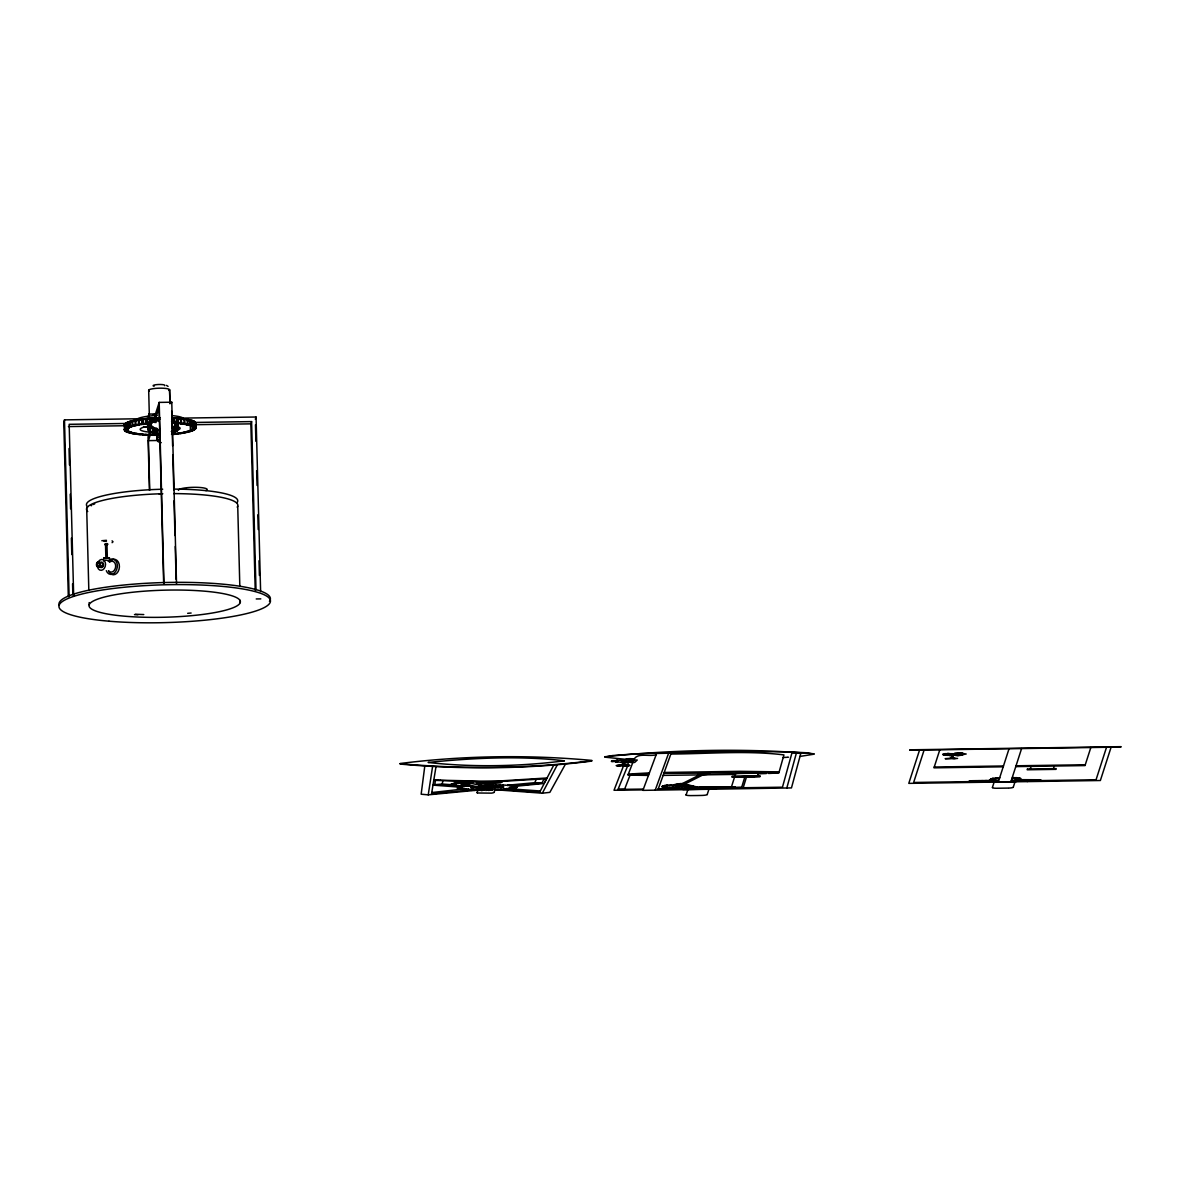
<?xml version="1.0" encoding="UTF-8"?>
<svg xmlns="http://www.w3.org/2000/svg" width="1180" height="1180" viewBox="0 0 1180 1180"><rect width="100%" height="100%" fill="white"/><g stroke="black" fill="none" stroke-linecap="round" stroke-linejoin="round"><path stroke-width="1.5" d="M151.276 426.054L151.305 423.354A6.284 2.375 0.5 0 1 148.665 422.602M151.527 423.473L151.556 420.759A6.284 2.375 0.5 0 1 154.506 421.304M154.3 430.464L154.329 427.765A6.284 2.375 0.5 0 0 152.943 428.871L152.913 432.927A6.284 2.375 0.5 0 1 153.946 431.983M155.17 422.351L155.2 419.652A6.284 2.375 0.5 0 1 157.574 420.508M157.353 428.635A6.284 2.375 0.5 0 0 156.955 429.859L156.911 433.916A6.284 2.375 0.5 0 1 157.309 432.691L157.353 428.635A12.051 4.558 0.5 0 1 150.907 424.269A12.051 4.558 0.5 0 1 158.651 420.346A6.284 2.375 0.5 0 1 158.636 419.106M157.884 430.007A6.284 2.375 0.5 0 0 159.787 429.019L159.743 433.075A6.284 2.375 0.5 0 1 157.84 434.063L157.884 430.007A15.148 5.738 0.5 0 1 147.81 424.18A15.148 5.738 0.5 0 1 159.595 419.018A6.284 2.375 0.5 0 1 159.964 419.18M173.578 429.55L173.608 426.836A6.284 2.375 0.5 0 0 176.838 427.013L176.808 431.069A6.284 2.375 0.5 0 1 174.079 430.966M171.749 432.146A6.284 2.375 0.5 0 0 174.271 432.573L174.316 428.517A15.148 5.738 0.5 0 0 172.147 420.169A6.284 2.375 0.5 0 0 171.646 420.242M174.788 428.207L174.847 424.077A6.284 2.375 0.5 0 0 177.708 423.487L177.664 427.544M174.935 427.219L174.965 424.505A6.284 2.375 0.5 0 1 178.077 424.918L177.974 429.343A6.284 2.375 0.5 0 1 176.41 429.535M175.392 424.195L175.407 421.496A6.284 2.375 0.5 0 0 172.31 421.85M175.923 424.52L175.953 421.821A6.284 2.375 0.5 0 1 173.726 422.706M177.428 425.832L177.457 423.133A6.284 2.375 0.5 0 0 174.183 423.104M161.277 442.648A5.502 2.08 0.6 0 1 157.486 440.76L156.645 431.202M107.041 544.319C109.342 545.042 101.111 544.481 107.351 544.909M107.66 544.585C108.752 542.372 101.391 544.452 107.336 544.069M945.121 754.772L942.894 754.197M424.712 766.676L421.157 794.214L428.237 794.848L474.552 790.438A10.517 1.888 -1.5 0 0 476.543 790.217L476.882 790.231M428.237 794.848L432.514 766.941M435.936 767.029L431.555 793.875L470.51 790.084A16.225 2.906 -1.5 0 1 468.106 790.187L468.283 789.538A16.387 2.935 -1.5 0 0 470.673 789.361L470.496 790.305M457.53 786.382L460.333 785.762L434.727 784.685L435.435 780.496M434.727 784.685L442.22 784.036L442.795 781.042M457.427 788.402L457.575 787.768A21.491 3.835 -1.5 0 0 460.156 787.783A19.721 3.525 -1.5 0 0 457.663 788.004L457.501 788.638M458.032 788.948L458.194 788.299A16.904 3.024 -1.5 0 1 460.406 788.152L460.569 788.137M460.48 789.509L460.643 788.86A11.328 2.021 -1.5 0 1 462.619 788.653M431.762 792.562L462.56 789.096A8.717 1.564 -1.5 0 1 464.271 788.874L464.242 788.874M462.413 789.759L463.076 789.154A21.52 3.85 -1.5 0 0 465.746 789.037L466.307 789.081A6.505 1.165 -1.5 0 0 464.876 789.317L465.2 790.01M786.809 788.034L796.397 753.017L800.792 753.43L791.47 787.915L642.908 790.364L656.626 753.46L671.169 753.179L658.145 789.213L687.822 788.594M467.442 790.158L467.59 789.494A4.794 0.856 -1.5 0 1 468.696 789.258L468.283 789.228M768.49 773.446L769.744 773.387A79.119 14.145 -1.5 0 0 772.148 773.284L778.918 772.694L783.933 754.905C747.279 750.332 708.192 753.828 670.86 754.035M757.619 775.747L758.209 773.298A4.204 0.752 -1.5 0 0 757.457 773.269L751.232 773.269A106.038 18.954 -1.5 0 0 739.27 773.49L735.715 773.667L734.963 776.101M473.593 789.479L473.401 790.143A13.334 2.39 -1.5 0 1 471.218 790.335L471.41 789.671A13.437 2.404 -1.5 0 0 473.593 789.479L473.888 789.494M474.611 790.438L474.803 789.774A10.576 1.888 -1.5 0 0 476.75 789.553L477.059 789.567M734.698 787.591L741.63 787.444L744.831 776.942M743.223 787.694L746.498 776.912L759.935 776.573L760.038 775.776A6.254 1.121 -1.5 0 0 759.242 775.762L751.483 775.791A192.901 34.486 -1.5 0 0 747.206 775.85L738.901 775.998A103.84 18.57 -1.5 0 0 736.586 776.057L732.234 776.234L732.308 777A8.467 1.519 -1.5 0 0 733.237 777.015L745.318 776.883M732.869 787.842L733.149 786.957M733.193 787.827L734.314 786.898L734.019 787.812L731.63 787.856L733.414 786.913M734.211 787.798L734.476 786.927M734.639 787.783L734.86 786.913L719.387 787.193L720.7 787.06M477.487 789.686L477.59 789.818M477.03 792.532L477.664 790.482M734.55 777.03L731.158 787.886L728.65 787.93M480.083 789.597A8.024 1.431 -1.5 0 1 478.416 789.818L478.21 790.497A8.009 1.431 -1.5 0 0 479.876 790.261L480.304 789.597M728.916 787.93L729.771 787.016L729.491 787.915M726.143 787.975L727.131 787.06L726.851 787.96L716.525 788.137M712.278 787.37L711.997 788.225M722.912 788.034L724.004 787.119L723.724 788.019M1016.747 780.128L1016.482 780.939L1016.673 780.069M719.254 788.107L719.549 787.193L710.257 787.208M720.154 788.092L720.567 787.06M716.334 788.948L716.806 787.222L715.876 787.237L716.216 788.152L709.269 788.255M137.544 418.782L64.487 419.874L63.764 422.145L68.322 596.667M148.134 416.82L149.034 414.077L156.07 413.974M149.314 433.045L148.046 436.954L149.447 490.231M176.528 584.071L171.764 402.203L159.197 402.395L154.949 415.567L154.964 422.617M149.727 490.01L148.429 440.642L150.922 432.913M155.568 418.531L159.049 407.72L163.651 583.259M171.498 403.029L171.764 402.203M255.219 590.251L250.868 423.856L251.591 421.599L193.933 422.455M255.323 419.284L256.06 417.012L183.003 418.103M481.47 790.512L480.245 790.261M713.856 788.992L682.866 789.567M715.227 788.166L716.511 787.237M919.544 750.082L908.792 783.373L1100.365 780.511L1111.103 747.22M924.117 750.008L913.644 782.473L970.122 781.632L970.403 780.762L969.473 781.647M939.811 749.772L933.985 767.841L1003.221 766.808M951.11 758.121L951.906 755.642M952.585 758.091L953.381 755.628M949.635 755.687L955.83 755.097M969.134 781.647L969.414 780.777M969.341 781.647L969.621 780.777M971.435 781.617L971.715 780.747L970.668 780.762L970.388 781.632L998.575 781.204M971.833 781.602L972.113 780.732L993.486 780.423M973.294 781.588L973.574 780.717M973.81 781.573L974.09 780.703M975.639 781.544L975.919 780.688M976.273 781.544L976.553 780.673M978.441 781.514L978.721 780.644M979.179 781.499L979.459 780.629M981.672 781.455L981.952 780.6M981.849 782.281L982.114 781.455M982.498 781.44L982.778 780.585M985.241 781.411L985.536 780.54M986.156 781.396L986.436 780.526M988.663 781.352L988.943 780.481M989.15 781.352L989.43 780.481M990.123 781.337L990.404 780.467M992.351 781.293L992.631 780.437M993.206 781.293L993.575 780.423M993.132 782.104L1016.024 781.765M992.395 787.503L993.929 782.753M998.295 782.03L1009.048 748.74M1010.862 781.838L1021.6 748.548M1012.071 780.998L1012.293 780.319A8.216 1.475 -1.5 0 0 1014.948 780.452L1017.632 780.054L1017.352 780.924M1013.281 787.193L1014.815 782.443M1019.564 780.894L1019.845 780.024M1020.538 780.88L1020.818 780.01M1021.025 780.865L1021.305 780.01M1023.532 780.836L1023.812 779.965M1024.447 780.821L1024.727 779.951M1030.243 768.991L1031.084 766.381M1027.205 780.777L1027.485 779.906M1027.308 781.602L1027.573 780.777M1028.031 780.762L1028.311 779.906M1030.524 780.732L1030.804 779.862M1031.246 780.717L1031.527 779.847M1033.429 780.688L1033.71 779.818M1034.063 780.673L1034.344 779.803M1035.892 780.644L1036.173 779.788M1036.409 780.644L1036.689 779.774M1040.214 780.585L1039.86 779.729L1039.58 780.6L1096.058 779.744L1106.53 747.279M1040.347 780.585L1040.849 779.715M1053.43 768.652L1054.271 766.041M1090.836 747.515L1085.01 765.584L1015.774 766.617M712.779 788.196L713.635 787.281M481.75 790.512L482.207 789.848A5.929 1.062 -1.5 0 0 483.549 789.597L484.39 789.597L483.771 790.261M707.218 794.479L708.782 789.686M710.921 788.24L713.074 787.281M705.876 788.314L706.687 787.399L705.507 787.414M707.808 787.385L707.543 788.299M707.764 788.284L708.059 787.37L710.773 787.326M993.575 779.936A11.24 2.006 -1.5 0 1 990.359 779.936L990.492 779.183M991.392 779.951L991.288 780.275A7.051 1.254 -1.5 0 1 993.87 780.039M994.445 779.198A6.372 1.136 -1.5 0 1 992.115 779.021L992.867 778.269A11.166 1.991 -1.5 0 1 995.153 778.269M992.203 779.007L992.867 778.269M997.233 780.865L998.118 780.555L997.233 780.496A8.85 1.578 -1.5 0 1 994.327 780.688L993.781 780.305M994.047 779.183L994.003 779.316A11.387 2.035 -1.5 0 0 990.743 779.39M995.832 778.785L995.05 778.608L996.009 777.871A8.216 1.475 -1.5 0 1 998.708 777.989L999.032 778.461M995.138 778.594L996.009 777.871M1012.101 778.136L1013.753 777.458L1013.502 778.166M1017.101 778.358A4.204 0.752 -1.5 0 1 1015.213 778.638L1015.892 778.579M1016.452 778.298L1017.293 777.694L1016.54 778.313A8.85 1.578 -1.5 0 0 1013.502 778.49L1013.502 778.49M1017.16 779.051L1017.204 778.933A11.24 2.006 -1.5 0 1 1020.375 779.051M1011.127 781.013L1037.854 780.614L1038.135 779.759L1018.709 779.656M1019.668 778.048L1019.461 778.712A7.051 1.254 -1.5 0 1 1016.865 778.948M1020.685 778.476L1020.464 779.139A9.897 1.77 -1.5 0 1 1017.396 779.302A9.351 1.667 -1.5 0 1 1020.228 779.508L1020.597 778.387L1019.638 778.372M483.549 789.597L483.328 790.261A5.944 1.062 -1.5 0 1 481.971 790.497M704.932 787.414L704.637 788.329L703.546 788.343L703.855 787.429L701.717 788.388L701.908 787.473M698.781 788.417L700.669 787.473M698.427 787.517L696.259 788.461M699.268 788.417L699.563 787.503L708.192 787.237M484.228 790.261L484.552 789.656M694.814 788.476L694.961 787.562M696.982 788.461L697.292 787.532M691.981 788.52L692.601 787.606L709.092 787.355L708.797 788.269L706.378 788.314M692.291 788.52L694.061 787.576M693.575 789.317L693.855 788.506M692.114 787.635L691.819 788.52L690.92 787.989A13.85 2.478 -1.5 0 1 687.586 787.886A5.605 1.003 -1.5 0 1 686.937 787.96A6.269 1.121 -1.5 0 1 688.751 788.24M487.03 788.388L493.874 787.134L487.03 788.388L477.531 787.694L460.938 783.8A4.661 0.826 -1.5 0 1 460.362 783.609L465.805 782.458A6.047 1.077 -1.5 0 1 468.342 782.665M686.141 794.789L687.778 790.01M658.175 789.125L689.002 787.96M487.134 789.567L487.075 789.567A4.366 0.782 -1.5 0 1 486.057 789.804L485.776 790.482A4.396 0.782 -1.5 0 0 486.853 790.231L487.532 789.553M684.356 788.638L685.152 788.092A12.877 2.301 -1.5 0 0 687.704 788.284M487.753 790.217L487.974 789.553A5.192 0.929 -1.5 0 0 489.036 789.759L488.8 790.423A5.207 0.929 -1.5 0 1 487.738 790.217L486.898 790.231M668.175 787.886L664.296 787.945L663.971 788.874L665.314 787.975L665.387 788.86L674.591 788.078M489.317 790.408L490.895 789.479M672.113 788.786L673.205 788.063M667.364 788.845L667.688 787.945L663.322 787.989L663.13 788.86M669.222 788.83L671.096 787.856L669.193 787.915M669.871 788.815L670.535 787.812L668.042 787.871M491.264 790.128L491.5 789.464A7.065 1.268 -1.5 0 0 492.886 789.656L492.65 790.32A7.065 1.268 -1.5 0 1 491.264 790.128L490.939 790.143M666.848 788.845L667.172 787.945L669.547 787.915M662.85 788.86L663.16 787.975L670.697 787.827M664.03 787.975L663.721 788.874L658.278 788.83M655.18 790.217L668.691 753.017M494.11 792.296L494.936 790.04M497.562 789.405L496.456 790.172M565.176 764.625L549.865 792.355L542.343 793.196L497.385 789.892L498.27 789.184A12.198 2.183 -1.5 0 0 500.231 789.332L500.438 789.317M500.231 789.332L499.981 789.995A12.11 2.168 -1.5 0 1 498.019 789.848M648.469 775.422L630.061 775.142L624.574 789.287L618.025 789.42L627.745 765.658M501.058 789.287L500.187 789.981M630.061 775.142L628.04 774.891L632.834 762.472M633.94 759.596C637.348 752.206 649.575 756.985 656.169 754.699M629.707 765.304L627.376 765.23L628.66 762.073M629.442 760.038L629.973 758.666L634.221 758.873M624.028 764.935L625.002 762.472M623.468 762.487L622.509 764.95L621.034 765.26M625.813 765.717L623.542 765.761L614.013 790.261L643.085 789.892M625.843 760.053L626.329 758.799L629.973 758.666M503.344 789.774L503.609 789.125A15.133 2.714 -1.5 0 1 501.397 789.007L501.146 789.656A15.001 2.685 -1.5 0 0 503.344 789.774L503.536 789.759M503.624 789.759L504.362 789.066A4.218 0.752 -1.5 0 0 503.565 788.845L503.934 788.815M506.899 788.86L506.412 789.538A18.084 3.23 -1.5 0 1 504.214 789.45M509.244 789.258L510.04 788.535L507.208 789.228M509.863 788.963L512.312 788.24L511.692 788.948L540.307 790.998M513.89 788.594L514.17 787.93A12.965 2.316 -1.5 0 0 512.164 787.798M515.291 788.269L515.572 787.621A15.871 2.832 -1.5 0 0 513.359 787.517M516.235 787.945L516.516 787.296A18.659 3.333 -1.5 0 0 514.126 787.222M516.648 787.709L517.002 786.986A21.078 3.776 -1.5 0 0 514.465 786.927A20.267 3.629 -1.5 0 0 517.047 786.75A22.922 4.101 -1.5 0 0 514.377 786.647M470.791 787.488L473.416 786.736M502.872 784.995L502.99 785.187A14.809 2.655 -1.5 0 1 505.202 785.039L505.527 785.319A17.597 3.142 -1.5 0 1 507.961 785.187L534.717 782.694L536.148 779.744M511.619 785.88A23.349 4.174 -1.5 0 1 513.448 785.836L541.9 783.137L544.01 778.992M546.458 778.682L543.98 783.476L515.852 786.249A14.839 2.655 -1.5 0 1 513.654 786.308M553.626 765.304L539.629 792.326L504.022 789.73M542.343 793.196L557.181 765.112M604.957 756.734C673.75 749.639 745.244 748.032 814.082 753.799M499.76 781.809L492.296 782.665M459.153 786.116L461.321 785.777L460.539 785.733M628.365 774.065L649.413 772.885M400.108 763.504C462.958 755.584 528.699 754.581 591.873 760.422A7.183 1.283 -1.5 0 1 591.888 760.731C528.847 768.682 463.43 769.301 400.182 763.696M458.268 785.777L453.99 785.924L458.032 785.467M456.881 786.175L458.71 785.556M628.04 774.891L649.089 773.756M679.665 787.149L677.969 787.296A5.354 0.959 -1.5 0 1 675.875 787.222L675.255 786.839A4.233 0.752 -1.5 0 1 679.267 787.016M460.79 782.871L461.704 782.753M674.163 784.656L680.506 783.564A11.623 2.08 -1.5 0 1 683.25 783.668L699.091 787.503M591.652 761.1C528.699 769.109 463.327 769.729 400.153 764.065M462.103 784.243L462.619 784.198M463.091 785.983L460.598 786.573L461.424 786.632A10.768 1.918 -1.5 0 0 463.253 786.647M673.234 785.644L675.919 784.833A5.177 0.929 -1.5 0 1 677.453 785.142L678.559 785.172M691.819 787.635L691.229 787.945A10.207 1.829 -1.5 0 0 688.678 787.694M693.678 786.455L692.277 787.178A9.042 1.623 -1.5 0 1 689.282 787.237A13.216 2.36 -1.5 0 1 692.409 787.532M689.017 787.591A12.538 2.242 -1.5 0 0 692.277 787.635L693.147 786.75M683.707 786.146L684.356 786.308A7.346 1.313 -1.5 0 1 687.158 786.205L689.297 785.541L686.967 786.617A11.254 2.006 -1.5 0 1 690.271 786.632L692.159 785.983L690.772 786.721A5.192 0.929 -1.5 0 1 688.368 786.868M683.869 786.087C687.262 785.172 680.108 786.544 685.344 785.187M684.356 786.308L685.801 785.57A7.287 1.298 -1.5 0 1 688.589 785.467M682.379 785.319L679.783 785.998L685.005 785.157M685.226 783.845L703.723 774.493M682.291 783.609L700.669 774.404M679.754 784.907L677.187 785.851L682.527 785.142M678.352 785.644L680.772 784.936M673.574 785.556L674.37 785.556A5.207 0.929 -1.5 0 1 675.978 785.88L677.394 785.142M674.444 785.556L675.919 784.833M673.706 785.142A9.012 1.608 -1.5 0 0 671.346 784.877L669.753 785.6A9.101 1.623 -1.5 0 1 672.231 785.88L674.237 785.142M667.143 787.842C667.113 787.621 668.382 787.267 667.423 787.871A7.021 1.254 -1.5 0 0 670.122 787.783M664.384 787.09L664.311 787.473A10.915 1.947 -1.5 0 0 667.423 787.473M663.337 786.087A13.865 2.478 -1.5 0 1 666.597 786.219A5.266 0.944 -1.5 0 1 667.231 786.131A6.77 1.21 -1.5 0 1 665.343 785.836L667.541 785.054A13.039 2.331 -1.5 0 1 669.856 785.202M665.417 785.821L667.541 785.054M663.514 785.747L662.024 786.47A12.184 2.183 -1.5 0 1 665.255 786.514M943.277 754.728L949.31 754.286L942.702 754.551M112.1 542.682L113.015 541.782L112.085 540.824M611.52 761.439L611.535 761.484A10.561 1.888 -1.5 0 1 612.081 760.687L616.948 760.584M481.248 785.039L482.222 784.966A6.18 1.106 -1.5 0 1 483.476 785.128L485.776 784.862A4.514 0.811 -1.5 0 1 486.75 785.039L490.865 784.995A5.177 0.929 -1.5 0 1 492.09 784.788L493.137 784.862M677.158 785.01L679.134 784.803A7.375 1.313 -1.5 0 1 682.689 784.892L684.474 785.128L682.704 784.848A8.806 1.578 -1.5 0 0 680.064 784.759A6.977 1.254 -1.5 0 0 679.001 784.759L676.907 784.951M612.125 760.746L612.154 760.731A8.393 1.505 -1.5 0 0 611.742 761.38M499.509 785.069L500.217 785.098M105.581 544.659L106.967 544.629L107.351 558.17L105.979 558.125M106.938 544.732L105.625 544.776M107.262 558.229L105.92 558.243M468.49 783.49L474.08 781.868M462.059 782.738L461.749 783.151A4.558 0.811 -1.5 0 0 462.413 783.373L478.475 787.134L487.237 787.768M482.856 785.998L484.257 785.939A35.385 6.328 -1.5 0 1 490.452 785.836L503.86 786.927L489.199 788.579A35.548 6.357 -1.5 0 1 484.243 788.653L471.056 787.768L472.959 787.414A11.918 2.124 -1.5 0 1 475.127 787.134M962.054 754.994L963.411 754.374A10.93 1.962 -1.5 0 0 963.603 753.799L962.334 753.106A5.045 0.9 -1.5 0 0 958.603 752.737A5.045 0.9 -1.5 0 0 954.65 753.238M612.479 760.849A8.363 1.49 -1.5 0 1 612.11 761.484L612.096 761.484A10.531 1.888 -1.5 0 0 612.597 760.82M731.969 776.971L744.078 776.691M451.763 783.963L453.268 783.52A6.593 1.18 -1.5 0 0 454.978 783.845M450.937 784.361L452.191 784.066A6.844 1.224 -1.5 0 0 454.448 784.258L453.976 784.405M453.917 783.476L455.539 783.092A6.859 1.224 -1.5 0 1 457.648 783.313A6.416 1.151 -1.5 0 1 458.106 783.269L458.327 783.24A4.292 0.767 -1.5 0 1 457.766 782.974M454.329 785.792L456.041 785.113A5.045 0.9 -1.5 0 1 453.666 785.157L452.294 785.556A5.015 0.9 -1.5 0 0 454.669 785.511L456.041 785.113M456.69 783.181L458.386 782.842A6.269 1.121 -1.5 0 1 460.038 783.137L460.805 783.092M450.893 784.907L452.382 784.626A6.224 1.121 -1.5 0 0 454.816 784.7L451.94 785.438M459.831 783.092L460.982 782.753M454.536 786.028L455.908 785.629M464.773 784.7L461.778 784.582L462.811 784.243M465.982 783.343L471.189 781.853M456.94 786.323L458.828 785.983M468.549 786.131A6.416 1.151 -1.5 0 1 466.867 785.821L466.115 785.91A6.697 1.195 -1.5 0 0 467.059 786.131L465.186 786.234A5.295 0.944 -1.5 0 1 464.124 785.88L457.707 786.367M466.13 785.924L466.867 785.821M945.269 754.639L946.168 754.286L944.767 753.961A5.708 1.018 -1.5 0 0 944.118 754.109M108.029 560.942L109.666 560.78L106.451 560.205A2.847 1.342 12.4 0 0 103.781 560.633L103.678 561.105M464.36 784.671L461.911 784.567M464.581 783.077L467.221 782.989M675.594 786.971L679.016 787.06M675.801 787.104L678.957 787.06M944.87 753.666L961.921 753.799A7.626 1.357 -1.5 0 1 961.73 754.404L955.8 755.185M611.948 761.528L616.668 761.528A10.192 1.829 -1.5 0 0 617.125 760.805L617.243 760.805M634.693 762.428L637.259 760.038L631.743 759.861A11.785 2.109 -1.5 0 0 631.403 760.038M491.706 787.975L490.674 788.107M700.758 774.375L701.599 774.316M464.832 783.019L467.501 782.9M680.919 786.057L683.073 785.865M464.33 783.402L464.492 783.505A4.396 0.782 -1.5 0 0 467.118 783.845L470.407 783.505L469.655 783.122M486.573 787.326L488.653 787.119L486.263 787.119M101.819 540.72L106.436 540.307M992.616 778.933L992.646 778.933A10.694 1.918 -1.5 0 1 995.773 778.962M1018.089 780.054L1018.134 780.054A10.694 1.918 -1.5 0 1 1014.962 780.024L1015.7 780.378M469.33 783.741L467.442 783.859M618.158 765.599L621.831 765.127M464.537 786.44L464.994 786.382A8.216 1.475 -1.5 0 1 463.445 786.234L463.991 786.16M621.521 764.994L621.904 764.965A8.127 1.446 -1.5 0 1 624.589 764.935L624.972 764.95M511.869 788.314L511.899 788.299A22.627 4.042 -1.5 0 1 509.126 788.284L508.58 788.358A7.714 1.387 -1.5 0 1 510.04 788.535M453.872 784.951L455.111 784.833M621.506 762.059L627.273 761.941M629.663 765.54L627.966 765.658M546.709 778.653L498.329 781.602A167.944 30.031 -1.5 0 1 481.927 781.853L433.768 780.319M547.063 777.974L502.267 780.791A169.669 30.341 -1.5 0 1 480.762 781.145L440.686 780.216M686.967 786.617L687.262 786.205M616.476 765.451L619.117 765.481M509.48 788.594L509.509 788.594A20.621 3.688 -1.5 0 1 506.869 788.55L506.279 788.609A5.708 1.018 -1.5 0 1 507.385 788.815L506.589 789.523M945.327 758.622L952.127 758.268M995.743 778.535L995.787 778.535A8.216 1.475 -1.5 0 1 998.487 778.653M478.475 787.134L493.874 787.134M482.148 788.048L483.962 788.166M799.981 756.41L813.979 754.197L806.958 752.781L785.924 751.763L713.03 751.527L635.961 753.828L612.376 755.569L604.794 757.147L626.093 759.374M1012.204 780.334L1011.688 780.363M104.002 541.34L106.451 541.207M630.297 762.236A4.808 0.856 -1.5 0 0 630.548 762.398L632.613 761.97A21.211 3.791 -1.5 0 0 632.952 761.734L633.232 761.484A37.126 6.638 -1.5 0 0 633.763 760.613L633.572 759.846A4.528 0.811 -1.5 0 0 633.321 759.684L632.819 759.61M504.022 788.801L504.273 788.786A18.039 3.23 -1.5 0 0 506.692 788.874M672.364 788.152L671.302 788.196M468.077 783.55L466.115 783.432M665.904 785.792L666.036 785.777A12.596 2.257 -1.5 0 1 669.001 785.998L671.361 784.862M623.586 762.472L624.913 762.472M788.55 757.206L787.621 757.265M999.74 777.591L999.519 778.254M787.149 757.294L783.196 757.516M709.549 773.859L709.327 773.77A19.927 3.57 -1.5 0 0 707.528 773.77L699.725 773.888A17.169 3.068 -1.5 0 0 697.646 773.947L697.882 774.036A6.254 1.121 -1.5 0 0 703.31 774.626A6.254 1.121 -1.5 0 0 709.342 773.844M464.773 789.73L463.017 789.804M494.656 790.01L494.715 790.01A9.396 1.681 -1.5 0 0 496.397 790.172L496.692 789.509A9.44 1.681 -1.5 0 1 494.951 789.346L494.14 789.376M766.44 773.519L758.194 773.815M481.057 785.202L480.245 785.231A7.862 1.401 -1.5 0 0 479.036 785.113M627.185 765.51L626.123 765.717M462.353 789.523L461.07 788.919A23.231 4.16 -1.5 0 0 463.814 788.815M796.397 753.017L791.883 753.165L782.458 787.208L726.851 787.96M633.041 760.156L616.432 760.318A13.821 2.478 -1.5 0 0 616.108 760.54M615.798 762.088L616.919 761.838A14.588 2.611 -1.5 0 0 617.273 761.587L617.361 761.498A28.173 5.03 -1.5 0 0 617.848 760.702L617.302 760.082M618.984 765.496L618.851 765.496A5.354 0.959 -1.5 0 0 617.111 765.584M631.064 762.487L634.309 762.472M626.801 765.525L626.093 765.54M619.485 765.304L620.71 765.437L619.618 765.79M515.439 788.048L516.339 787.37A23.733 4.248 -1.5 0 1 513.595 787.429M619.81 765.466L620.267 765.613M716.983 787.119L719.018 787.134L715.08 787.222M664.207 772.458L739.963 771.322L779.154 771.867M663.883 773.357L778.918 772.694M943.867 754.861A5.708 1.018 -1.5 0 0 944.428 755.067L950.977 754.566A7.626 1.357 -1.5 0 0 951.169 753.961L947.702 753.327M620.857 765.437L623.94 765.23L622.657 765.407M625.503 765.731L624.545 765.746M735.494 774.404L663.145 775.393M741.94 776.735L739.432 776.794A28.143 5.03 -1.5 0 0 737.898 776.838L737.559 776.927A21.904 3.924 -1.5 0 0 739.167 776.927L741.158 776.927M750.804 776.779L752.825 776.72A24.869 4.44 -1.5 0 0 754.286 776.676L759.02 776.499A6.741 1.21 -1.5 0 1 759.817 776.514L760.067 776.529M460.539 789.287L459.492 788.653A24.116 4.307 -1.5 0 0 462.265 788.594M699.991 787.355L701.584 787.34M625.046 762.575L625.813 762.546A6.254 1.121 -1.5 0 0 627.096 762.501L625.961 762.383A15.193 2.714 -1.5 0 0 622.671 762.413A4.956 0.885 -1.5 0 0 621.359 762.472L621.27 762.546A7.995 1.431 -1.5 0 0 623.438 762.575M460.185 786.75L461.542 786.721A23.762 4.248 -1.5 0 1 462.87 786.721M703.973 787.296L702.012 787.326M716.452 787.119L714.357 787.178M621.373 765.26L623.63 765.23A5.487 0.974 -1.5 0 0 624.78 765.156L627.376 765.23M741.512 776.676L752.707 776.588A22.759 4.071 -1.5 0 1 754.581 776.602L748.43 776.573M726.585 786.986L725.287 787.09L726.069 787.001M719.859 787.075L717.307 787.119M723.576 787.031L719.682 787.075M724.24 787.104L728.104 787.031M688.796 788.579L689.607 788.565M623.527 765.201L622.834 765.407M624.25 765.584L622.937 765.599M744.138 776.632L745.539 776.617M672.202 785.88L673.22 785.821M731.113 786.942L731.954 786.927L729.801 787.001M727.441 786.986L728.311 787.031M672.88 788.786L676.332 788.742M126.85 423.458L69.178 424.313L73.676 596.195M68.455 426.585L124.313 425.744M194.995 424.697L250.868 423.856M148.429 440.642L157.412 440.494M256.237 598.953L260.81 598.88M909.913 749.816L1121 746.66M909.78 750.229L1120.867 747.073M958.588 752.766L966.199 754.005L957.673 755.554A4.16 0.738 -1.5 0 1 955.697 755.495M947.068 755.303L950.638 755.259A5.399 0.959 -1.5 0 0 951.877 755.2L955.579 755.038M950.254 758.121L955.977 758.475M945.401 758.784L957.57 758.445M934.25 767.015L1003.487 765.982M1016.039 765.79L1085.275 764.758M745.111 776.927L746.498 776.912M514.111 788.358L515.276 787.694A24.264 4.337 -1.5 0 1 512.518 787.724M699.165 787.355L715.523 787.252M702.852 787.34L706.466 787.267M694.961 788.476L696.982 787.547M996.731 788.255L1008.413 788.078M727.603 787.045L729.166 787.031M729.476 787.016L734.919 786.913M663.16 787.975L666.42 787.93M692.365 787.576L693.575 787.562M734.712 787.547L741.63 787.444M618.025 789.42L643.395 789.081M622.996 765.407L624.161 765.392M461.587 787.001L460.244 787.016A24.013 4.292 -1.5 0 0 458.887 787.06L432.986 785.142M513.861 786.382L514.539 786.367A23.88 4.263 -1.5 0 1 516.545 786.367A17.685 3.157 -1.5 0 1 514.288 786.573M725.228 787.016L727.942 786.971M728.93 786.957L729.771 787.016M461.896 786.455L462.236 786.44A22.922 4.101 -1.5 0 1 464.507 786.44M622.185 765.613L623.556 765.392M622.48 765.613L621.034 765.79M458.917 789.007L458.386 788.373A24.102 4.307 -1.5 0 0 461.129 788.329M624.235 765.392L625.474 765.215M680.949 788.211L681.966 788.196A7.685 1.372 -1.5 0 0 683.427 788.388M616.034 762.118L621.285 762.103M627.495 762.073L632.274 761.779A13.26 2.375 -1.5 0 0 632.642 761.528L632.746 761.439A25.429 4.543 -1.5 0 0 633.232 760.643M624.618 765.392L625.636 765.392M515.63 786.087L513.61 786.101A23.998 4.292 -1.5 0 0 512.931 786.116M512.223 788.668L513.757 788.004A23.895 4.277 -1.5 0 1 511.014 788.019M482.148 789.848L481.337 789.848M493.27 784.995L494.096 784.995A7.051 1.254 -1.5 0 1 495.585 784.803L496.411 784.803M626.049 765.215L629.043 765.555M701.982 774.301L703.575 774.404M485.791 788.299L485.157 788.299A7.522 1.342 -1.5 0 1 483.564 788.225M458.047 788.712L457.737 788.063A23.187 4.145 -1.5 0 0 460.436 788.063M619.677 765.613L617.907 765.584A6.165 1.106 -1.5 0 1 617.273 765.569M464.079 785.865L463.371 785.865M496.441 785.01L497.223 785.025A9.366 1.667 -1.5 0 1 498.978 784.848L499.76 784.862M627.465 765.407L625.164 764.994M627.524 765.407L627.583 765.407A4.499 0.811 -1.5 0 1 628.955 765.451M675.933 785.88L677.114 785.91M944.767 753.961L945.15 753.902M677.246 788.166L678.338 788.196A4.292 0.767 -1.5 0 0 679.341 788.432M617.671 765.761L616.27 765.687M502.193 784.921L502.931 784.951M1012.794 778.092L1013.532 778.121M666.272 785.393L665.461 785.364A13.069 2.331 -1.5 0 0 664.842 785.349L662.939 786.16A10.723 1.918 -1.5 0 0 665.564 786.411M624.899 765.127L624.751 765.112A7.685 1.372 -1.5 0 0 623.055 765.112M490.172 788.078L490.482 788.137A8.009 1.431 -1.5 0 1 488.328 788.255M534.717 782.694L541.9 783.137M508.241 785.202L508.58 785.231A5.089 0.915 -1.5 0 1 507.356 785.438L507.931 785.482A20.149 3.599 -1.5 0 1 510.424 785.379L510.955 785.423A6.962 1.239 -1.5 0 1 509.45 785.615L509.937 785.673A22.214 3.968 -1.5 0 1 512.533 785.585M468.209 789.228L468.091 789.213A19.175 3.422 -1.5 0 1 465.495 789.361L466.144 789.981A18.614 3.333 -1.5 0 0 467.472 789.892M440.288 780.187L435.833 779.833A41.108 7.346 -1.5 0 1 433.886 779.641M442.22 784.036L451.557 784.7M685.005 785.496L685.801 785.57M953.735 758.386L954.502 758.489M97.232 563.008L99.887 563.465M99.71 565.722L102.38 566.194A2.272 1.681 -80 0 0 101.598 562.609A2.272 1.681 -80 0 0 99.489 565.618A2.272 1.681 -80 0 0 102.321 566.267M470.009 783.019L485.098 786.514M666.036 787.208L666.095 787.222A4.764 0.856 -1.5 0 0 663.779 787.37M687.557 785.482L681.76 784.42A11.785 2.109 -1.5 0 0 679.001 784.317L677.512 784.317A7.169 1.283 -1.5 0 0 676.671 784.331L674.577 784.936M693.486 787.001L695.566 787.532M952.791 758.121L954.119 758.504M952.009 758.224L953.012 758.519M477.59 792.99L491.337 793.137A5.664 1.018 -1.5 0 0 494.037 792.444M166.557 385.388L168.076 386.406M478.844 782.178L486.883 782.768A24.47 4.381 -1.5 0 0 491.234 782.709L502.282 781.779L500.63 782.842L491.5 783.52A29.987 5.369 -1.5 0 1 486.086 783.594L476.101 782.768L486.293 782.974A30.37 5.428 -1.5 0 0 491.721 782.886M155.79 430.523L157.486 440.76M256.06 417.012L260.618 591.534M255.47 424.8L255.898 441.32M256.665 470.717L257.048 485.423M257.83 514.804L258.214 529.51M259.025 560.736L259.408 575.427M251.591 421.599L256.001 589.808M237.726 506.161L239.82 586.209M240.189 600.325L240.248 602.582A75.668 13.526 -1.5 0 1 123.163 616.063A75.668 13.526 -1.5 0 1 130.774 592.463A75.668 13.526 -1.5 0 1 240.248 602.582M195.423 429.004L195.039 421.88A13.555 2.419 -1.5 0 0 192.871 421.865M191.809 423.473L191.898 426.629A13.555 2.419 -1.5 0 1 195.157 426.614M190.319 427.116L190.393 430.272A13.555 2.419 -1.5 0 1 192.812 430.612M189.98 424.535L189.847 419.8A13.555 2.419 -1.5 0 0 186.691 420.021M187.266 423.959L187.133 419.225A13.555 2.419 -1.5 0 0 184.198 419.564M181.263 423.827L181.145 419.092A13.555 2.419 -1.5 0 1 184.006 418.723L184.124 423.458A13.555 2.419 -1.5 0 0 181.381 423.871M180.481 418.31L180.599 423.045A13.555 2.419 -1.5 0 0 177.974 423.473L177.856 418.738A13.555 2.419 -1.5 0 1 180.629 418.354M174.36 421.614L174.271 418.457A13.555 2.419 -1.5 0 1 176.646 418L176.764 422.735A35.798 6.402 -1.5 0 1 195.865 428.296L195.688 422.661A13.555 2.419 -1.5 0 0 193.579 422.602M173.667 422.558L173.534 417.823A13.555 2.419 -1.5 0 1 173.327 418.413L173.401 421.57M171.779 417.926A13.555 2.419 -1.5 0 1 172.531 417.779L172.664 422.514M171.705 411.2L172.619 445.937M172.855 455.082L173.77 489.818M174.05 500.792L174.965 535.528M175.245 546.502L176.115 579.409M169.581 389.872L169.95 403.693M169.581 389.725L169.95 403.531M159.197 402.395L163.961 584.262M159.315 417.705A13.555 2.419 -1.5 0 0 158.341 418.295L158.43 421.452M156.026 422.573L155.908 417.838A13.555 2.419 -1.5 0 1 157.294 418.325M154.344 421.629L154.27 418.472A13.555 2.419 -1.5 0 1 154.846 417.882M153.311 421.702L153.238 418.531A13.555 2.419 -1.5 0 0 151.483 418.089L151.601 422.824A35.798 6.402 -1.5 0 0 124.446 430.154A35.798 6.402 -1.5 0 0 156.365 435.287A13.555 2.419 -1.5 0 0 157.353 434.904M150.406 423.487L150.273 418.752A13.555 2.419 -1.5 0 1 150.45 418.163L150.568 422.897A13.555 2.419 -1.5 0 0 150.421 423.089M148.68 390.241L149.314 414.608M149.285 418.841L149.403 423.576A13.555 2.419 -1.5 0 0 147.323 423.178L147.19 418.428M149.034 414.077L149.123 417.691M146.571 423.841L146.438 419.106A13.555 2.419 -1.5 0 1 146.202 418.531L146.32 423.266A13.555 2.419 -1.5 0 0 146.571 423.841A32.701 5.841 -1.5 0 0 127.735 430.405A32.701 5.841 -1.5 0 0 154.698 434.727A13.555 2.419 -1.5 0 0 155.303 435.287M145.612 423.945L145.494 419.21A13.555 2.419 -1.5 0 0 143.105 418.871L143.237 423.605M135.803 419.992L135.862 425.523M127.558 425.877L127.809 430.494A13.555 2.419 -1.5 0 0 124.933 430.848M126.231 427.647L126.113 422.912A13.555 2.419 -1.5 0 1 129.387 422.824A32.701 5.841 -1.5 0 1 129.771 422.632A13.555 2.419 -1.5 0 1 127.352 422.307L127.47 427.042A13.555 2.419 -1.5 0 0 129.903 427.381M125.921 428.443L126.009 431.6A13.555 2.419 -1.5 0 1 128.664 431.187M105.522 544.703L105.876 558.184M86.686 508.418L88.825 590.28M89.149 602.582L89.208 604.839M69.03 448.518L69.458 464.979M70.225 494.228L70.608 508.86M71.375 538.124L71.803 554.571M72.57 583.835L72.85 594.794M64.487 419.874L69.104 596.239M510.571 788.078A10.178 1.814 -1.5 0 1 512.312 788.24M500.231 785.334A12.198 2.183 -1.5 0 1 502.238 785.157M457.604 787.68A21.904 3.924 -1.5 0 1 460.229 787.576M458.017 787.37A23.438 4.189 -1.5 0 1 460.702 787.281M459.182 788.579A14.189 2.537 -1.5 0 1 461.38 788.402M453.43 783.476A6.579 1.18 -1.5 0 1 455.805 783.594A5.281 0.944 -1.5 0 1 456.306 783.49A5.59 1.003 -1.5 0 1 455.008 783.151M452.294 783.963A5.561 0.988 -1.5 0 1 454.713 783.963M468.563 785.718A4.528 0.811 -1.5 0 1 469.168 785.998M452.235 784.494A4.292 0.767 -1.5 0 1 454.462 784.39M485.408 786.529A35.002 6.254 -1.5 0 1 490.924 786.47L502.813 787.193A5.31 0.944 -1.5 0 1 503.167 787.296M469.419 785.895A5.045 0.9 -1.5 0 1 468.814 785.792M512.99 785.644A9.293 1.667 -1.5 0 1 511.22 785.821M461.882 786.927A13.57 2.419 -1.5 0 1 459.846 786.824M460.318 787.503A19.16 3.422 -1.5 0 1 457.884 787.444M516.928 787.06A22.361 3.997 -1.5 0 1 514.259 787.149M514.642 785.88A11.977 2.139 -1.5 0 1 512.636 786.057M460.893 787.208A16.446 2.935 -1.5 0 1 458.637 787.134M453.15 785.098A6.313 1.121 -1.5 0 1 451.025 785.01M451.955 784.582A6.874 1.224 -1.5 0 1 450.834 784.464M477.399 792.916A5.148 0.915 -1.5 0 1 477.059 792.68M191.116 613.025A73.381 13.113 -1.5 0 1 187.664 613.32M143.768 614.559A73.381 13.113 -1.5 0 1 135.39 614.22M173.711 493.609A75.668 13.526 -1.5 0 1 237.195 507.164M87.733 511.545A75.668 13.526 -1.5 0 1 162.81 493.727M91.214 505.777A73.381 13.113 -1.5 0 1 91.686 505.453M93.368 504.494A73.381 13.113 -1.5 0 1 94.695 503.86M159.256 494.243A73.381 13.113 -1.5 0 1 161.055 494.184M173.593 489.11A75.668 13.526 -1.5 0 1 237.077 502.665M87.615 507.031A75.668 13.526 -1.5 0 1 162.692 489.228M178.446 490.349A14.425 2.581 -1.5 0 1 195.732 487.311A14.425 2.581 -1.5 0 1 205.925 490.659M185.408 489.095A9.322 1.667 -1.5 0 1 185.998 488.948M97.616 563.435A5.487 4.056 -80 0 1 104.371 560.692A5.487 4.056 -80 0 1 102.852 569.778A5.487 4.056 -80 0 1 97.35 565.073M109.445 562.314A5.487 4.056 -80 0 1 114.932 563.111A5.487 4.056 -80 0 1 114.091 570.574A5.487 4.056 -80 0 1 108.501 570.707M109.062 560.058A7.788 5.738 -80 0 1 116.805 562.639A7.788 5.738 -80 0 1 114.047 573.259A7.788 5.738 -80 0 1 106.303 570.692M110.345 561.193A7.773 5.635 -84 0 1 118.428 562.24A7.773 5.635 -84 0 1 116.732 573.347A7.773 5.635 -84 0 1 108.811 571.268M136.6 419.475A23.63 4.218 -1.5 0 1 156.97 415.463M172.398 415.67A23.63 4.218 -1.5 0 1 183.52 418.885M160.008 436.158A3.806 1.431 0.6 0 1 159.993 434.24M159.831 438.104A5.502 2.08 0.6 0 1 157.53 436.512M160.023 436.379A4.189 1.578 0.6 0 1 160.023 434.019M158.725 440.258A4.189 1.578 0.6 0 1 158.695 439.521M59.207 605.443A105.758 18.91 -1.5 0 1 168.091 582.448A105.758 18.91 -1.5 0 1 269.438 601.328M137.912 614.78A75.668 13.526 -1.5 0 1 134.476 614.618M177.59 427.425A15.148 5.738 0.5 0 1 174.271 432.573M157.84 434.063A15.148 5.738 0.5 0 1 147.81 428.045A6.284 2.375 0.5 0 1 149.373 427.868M171.808 421.629A12.051 4.558 0.5 0 1 173.018 427.219A6.284 2.375 0.5 0 1 174.95 428.222L174.906 432.278A6.284 2.375 0.5 0 0 172.973 431.275M177.059 428.768A6.284 2.375 0.5 0 1 178.033 428.974M175.024 430.066A6.284 2.375 0.5 0 1 177.162 430.729L177.207 426.673A6.284 2.375 0.5 0 0 174.566 425.921M157.309 432.691A12.051 4.558 0.5 0 1 153.518 431.482A6.284 2.375 0.5 0 1 150.421 431.836L150.45 427.779A6.284 2.375 0.5 0 0 153.548 427.425L153.68 433.163A6.284 2.375 0.5 0 0 156.306 432.455L156.35 428.399A6.284 2.375 0.5 0 1 153.71 429.107M149.447 429.476A6.284 2.375 0.5 0 0 148.12 429.845L148.164 425.788A6.284 2.375 0.5 0 1 151.011 425.213M150.553 430.287A6.284 2.375 0.5 0 1 148.37 430.199L148.415 426.142A6.284 2.375 0.5 0 0 151.674 426.172M150.907 424.771A6.284 2.375 0.5 0 1 147.795 424.358M149.241 428.694A6.284 2.375 0.5 0 1 147.751 428.428L147.854 423.989A6.284 2.375 0.5 0 1 151.055 423.782M149.019 422.263A6.284 2.375 0.5 0 1 152.264 422.44M152.854 422.057A6.284 2.375 0.5 0 1 150.922 421.053M172.914 420.404A6.284 2.375 0.5 0 1 171.543 421.525M178.018 425.287A6.284 2.375 0.5 0 1 174.802 425.493M174.316 428.517A6.284 2.375 0.5 0 1 171.793 428.089M150.48 431.172A6.284 2.375 0.5 0 0 149.875 431.526L149.919 427.47A6.284 2.375 0.5 0 1 152.146 426.57M155.377 421.024A6.284 2.375 0.5 0 1 154.359 419.844M171.513 434.225A13.555 2.419 -1.5 0 0 172.973 434.476A35.798 6.402 -1.5 0 0 195.865 428.296A13.555 2.419 -1.5 0 1 192.65 428.606M177.339 433.355A13.555 2.419 -1.5 0 1 178.003 433.916M177.059 434.034A13.555 2.419 -1.5 0 1 174.669 433.694M180.879 433.517A13.555 2.419 -1.5 0 1 178.224 433.237M192.384 428.842A13.555 2.419 -1.5 0 1 195.275 429.048M183.711 432.278A13.555 2.419 -1.5 0 1 185.157 432.765M184.375 432.927A13.555 2.419 -1.5 0 1 181.499 432.706M187.487 432.264A13.555 2.419 -1.5 0 1 184.434 432.116M188.608 430.98A13.555 2.419 -1.5 0 1 190.732 431.364M190.157 431.541A13.555 2.419 -1.5 0 1 186.986 431.482M192.369 430.789A13.555 2.419 -1.5 0 1 189.11 430.803M190.659 426.01A13.555 2.419 -1.5 0 1 193.933 425.921L193.83 421.127A13.555 2.419 -1.5 0 0 191.647 421.172M191.632 426.452A13.555 2.419 -1.5 0 0 194.287 426.039L194.169 421.304A13.555 2.419 -1.5 0 1 191.514 421.717M175.304 423.06A13.555 2.419 -1.5 0 1 176.941 422.765M172.531 417.779A35.798 6.402 -1.5 0 1 195.703 423.65A13.555 2.419 -1.5 0 1 193.608 423.812M124.357 425.523A35.798 6.402 -1.5 0 1 160.038 417.691M192.679 425.331A13.555 2.419 -1.5 0 1 190.275 425.788M191.824 420.759A13.555 2.419 -1.5 0 0 192.561 420.596L192.827 428.06A13.555 2.419 -1.5 0 1 195.895 428.193L195.762 422.838A13.555 2.419 -1.5 0 1 194.774 422.956M195.231 429.196A13.555 2.419 -1.5 0 1 191.971 429.358M186.868 424.815A13.555 2.419 -1.5 0 1 190.024 424.579M188.461 425.184A13.555 2.419 -1.5 0 0 190.555 424.682L190.437 419.947A13.555 2.419 -1.5 0 1 188.328 420.449A32.701 5.841 -1.5 0 1 188.844 420.596A13.555 2.419 -1.5 0 1 192.089 420.434L192.222 425.169A13.555 2.419 -1.5 0 0 188.962 425.331M186.189 424.623A13.555 2.419 -1.5 0 0 187.959 424.092L187.827 419.357A13.555 2.419 -1.5 0 1 187.31 419.534M195.88 427.573A13.555 2.419 -1.5 0 1 192.827 427.868M193.756 423.207A13.555 2.419 -1.5 0 1 195.762 423.31M183.505 424.136A13.555 2.419 -1.5 0 0 184.906 423.576L184.788 418.841A13.555 2.419 -1.5 0 1 183.387 419.401M158.341 418.295A32.701 5.841 -1.5 0 0 133.192 421.422A13.555 2.419 -1.5 0 0 130.007 421.363L130.139 426.098A13.555 2.419 -1.5 0 1 133.266 426.216M173.327 418.413A32.701 5.841 -1.5 0 1 183.859 419.475M180.334 418.989A13.555 2.419 -1.5 0 0 181.351 418.399L181.484 423.148A13.555 2.419 -1.5 0 1 180.452 423.723M177.251 418.457A13.555 2.419 -1.5 0 0 177.59 418.059L177.708 422.794A13.555 2.419 -1.5 0 1 177.089 423.384A32.701 5.841 -1.5 0 1 192.782 428.34A32.701 5.841 -1.5 0 1 173.726 433.798A13.555 2.419 -1.5 0 1 173.976 434.373M146.999 418.472A13.555 2.419 -1.5 0 1 149.078 418.871M128.591 428.104A13.555 2.419 -1.5 0 1 125.906 427.839L125.788 423.104A13.555 2.419 -1.5 0 0 126.629 423.207M143.06 423.65A13.555 2.419 -1.5 0 1 145.45 423.989M136.57 425.361A13.555 2.419 -1.5 0 1 135.14 424.874L135.022 420.139A13.555 2.419 -1.5 0 0 136.452 420.626M135.921 424.726A13.555 2.419 -1.5 0 1 138.798 424.933M125.257 424.771A13.555 2.419 -1.5 0 1 124.269 424.712M135.685 420.036A13.555 2.419 -1.5 0 1 138.547 420.242M127.676 430.317A13.555 2.419 -1.5 0 1 124.49 430.257L124.343 424.52A13.555 2.419 -1.5 0 1 125.375 424.431M135.774 425.567A13.555 2.419 -1.5 0 0 132.735 425.434L132.691 420.655A13.555 2.419 -1.5 0 1 134.756 420.729M131.688 426.673A13.555 2.419 -1.5 0 1 129.564 426.275L129.446 421.54A13.555 2.419 -1.5 0 0 130.788 421.821M128.399 431.01A13.555 2.419 -1.5 0 1 125.139 431.039M129.623 431.688A13.555 2.419 -1.5 0 1 126.334 431.777M131.172 426.895A13.555 2.419 -1.5 0 0 127.912 426.909L127.809 422.116A13.555 2.419 -1.5 0 1 129.992 422.101M149.698 434.624A13.555 2.419 -1.5 0 1 147.633 435.14M127.823 432.337A13.555 2.419 -1.5 0 1 130.213 431.88M133.488 432.883A13.555 2.419 -1.5 0 1 130.316 433.119M125.124 428.488A13.555 2.419 -1.5 0 1 128.384 428.34M129.741 432.972A13.555 2.419 -1.5 0 1 131.835 432.47M132.337 433.562A13.555 2.419 -1.5 0 1 134.107 433.016M139.034 433.827A13.555 2.419 -1.5 0 1 136.172 434.181M124.534 430.11A13.555 2.419 -1.5 0 1 127.588 429.815M135.39 434.078A13.555 2.419 -1.5 0 1 136.792 433.502M138.812 434.505A13.555 2.419 -1.5 0 1 139.845 433.916M145.892 434.447A13.555 2.419 -1.5 0 1 143.532 434.919M142.588 434.845A13.555 2.419 -1.5 0 1 143.208 434.255M146.63 435.096A13.555 2.419 -1.5 0 1 146.851 434.505M180.688 432.853A13.555 2.419 -1.5 0 1 181.75 433.385M186.366 431.644A13.555 2.419 -1.5 0 1 188.166 432.101M194.066 430.007A13.555 2.419 -1.5 0 1 190.777 430.081M191.706 429.535A13.555 2.419 -1.5 0 1 194.39 429.815M184.316 424.299A13.555 2.419 -1.5 0 1 187.355 424.003M192.62 427.337A13.555 2.419 -1.5 0 1 195.806 427.396M195.364 426.791A13.555 2.419 -1.5 0 1 192.488 427.145M195.246 422.057A13.555 2.419 -1.5 0 1 193.358 422.307M139.609 424.8A13.555 2.419 -1.5 0 1 138.547 424.269L138.429 419.534A13.555 2.419 -1.5 0 0 139.476 420.065M133.93 425.995A13.555 2.419 -1.5 0 1 132.131 425.552L132.013 420.818A13.555 2.419 -1.5 0 0 133.797 421.26M131.334 432.308A13.555 2.419 -1.5 0 1 128.074 432.47M126.245 427.691A13.555 2.419 -1.5 0 1 129.535 427.603M127.101 423.591A13.555 2.419 -1.5 0 0 124.947 423.709L124.874 428.635A13.555 2.419 -1.5 0 0 127.765 428.842M125.67 423.989A13.555 2.419 -1.5 0 1 124.756 423.9M124.46 429.255A13.555 2.419 -1.5 0 1 127.647 429.033M127.47 429.579A13.555 2.419 -1.5 0 1 124.402 429.446M124.284 425.184A13.555 2.419 -1.5 0 1 125.272 425.066M136.069 433.385A13.555 2.419 -1.5 0 1 133.03 433.68M142.323 434.181A13.555 2.419 -1.5 0 1 139.683 434.594M150.893 435.243A13.555 2.419 -1.5 0 1 150.701 434.653M153.651 434.712A13.555 2.419 -1.5 0 1 151.94 435.258M147.441 427.175A19.927 3.555 -1.5 0 1 143.503 426.496M177.62 426.673A19.927 3.555 -1.5 0 1 171.277 431.497M152.84 432.323A19.927 3.555 -1.5 0 1 147.5 426.393M152.972 414.726A10.458 1.873 -1.5 0 1 156.291 414.298M149.344 390.964A10.458 1.873 -1.5 0 1 159.079 388.191A10.458 1.873 -1.5 0 1 168.947 390.447M154.093 386.244A5.871 1.047 -1.5 0 1 158.15 384.518A5.871 1.047 -1.5 0 1 164.654 385.683M1019.992 779.596A11.387 2.035 -1.5 0 1 1016.732 779.67M1017.19 778.018A11.476 2.05 -1.5 0 1 1019.284 777.959L1019.063 778.623A11.033 1.977 -1.5 0 0 1015.847 778.741M992.247 778.667A11.062 1.977 -1.5 0 0 990.964 778.712L990.522 779.479A9.351 1.667 -1.5 0 0 993.427 779.567M990.271 779.847A9.897 1.77 -1.5 0 1 993.339 779.685M991.672 780.349A11.033 1.977 -1.5 0 0 994.902 780.246L995.507 780.334A4.204 0.752 -1.5 0 0 993.634 780.629M1016.305 779.788A6.372 1.136 -1.5 0 1 1018.62 779.965M1013.723 777.827A8.85 1.578 -1.5 0 1 1016.629 777.635M961.936 754.994A5.192 0.929 -1.5 0 1 957.688 755.584M995.876 788.255A4.587 0.826 -1.5 0 1 992.469 787.709M1013.178 787.326A4.587 0.826 -1.5 0 1 1009.269 788.048M691.628 786.278A13.895 2.478 -1.5 0 1 693.486 786.352L692.085 787.09A13.659 2.449 -1.5 0 0 688.766 786.986M662.187 786.913A8.54 1.519 -1.5 0 1 665.092 786.868M665.668 787.119A13.54 2.419 -1.5 0 1 662.408 787.016M688.678 785.88A11.343 2.021 -1.5 0 1 691.701 785.895M665.019 786.75A13.467 2.404 -1.5 0 1 661.921 786.573M707.366 794.479A5.015 0.9 -1.5 0 1 703.014 795.379L702.174 795.423A27.229 4.867 -1.5 0 1 700.315 795.467A72.57 12.98 -1.5 0 1 696.51 795.541L690.92 795.6A12.154 2.168 -1.5 0 1 690.064 795.586L690.02 795.586A5.369 0.959 -1.5 0 1 685.742 794.804M1027.441 769.036L1027.205 769.788L1055.982 769.36L1056.218 768.608L1027.441 769.036M1038.533 779.744L1038.253 780.614L1039.315 780.6L1039.595 779.729L1038.533 779.744M103.604 558.199L109.637 558.111L103.648 558.14M564.379 760.79C520.159 766.617 470.717 767.369 428.104 762.442C472.944 757.929 519.893 755.584 564.379 760.79M142.942 424.284L142.824 419.549A13.555 2.419 -1.5 0 1 142.175 418.989L142.293 423.723A13.555 2.419 -1.5 0 0 142.942 424.284M142.057 424.402L141.939 419.667A13.555 2.419 -1.5 0 0 139.299 419.401L139.417 424.136A13.555 2.419 -1.5 0 1 142.057 424.402M99.651 565.81A2.272 1.681 -80 0 0 98.928 562.137A2.272 1.681 -80 0 0 96.819 565.146A2.272 1.681 -80 0 0 99.651 565.81M99.902 566.09A2.729 2.021 -80 0 0 99.017 561.68A2.729 2.021 -80 0 0 96.495 565.308A2.729 2.021 -80 0 0 99.902 566.09M102.867 566.621A2.729 2.021 -80 0 0 101.996 562.211A2.729 2.021 -80 0 0 99.459 565.825A2.729 2.021 -80 0 0 102.867 566.621M108.988 621.196A105.758 18.91 -1.5 0 0 270.397 601.623A105.758 18.91 -1.5 0 0 114.799 588.289A105.758 18.91 -1.5 0 0 108.988 621.196"/></g></svg>
